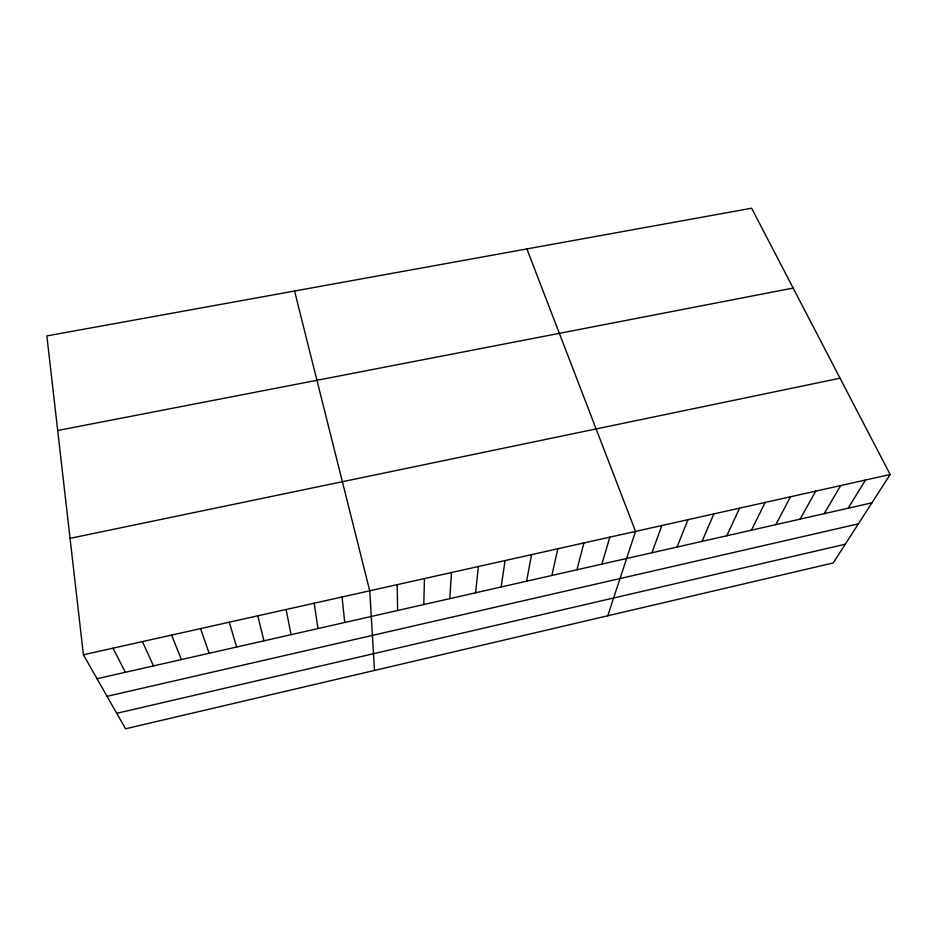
<?xml version="1.0" encoding="UTF-8"?>
<svg xmlns="http://www.w3.org/2000/svg" width="937" height="937" viewBox="0 0 937 937"><rect width="100%" height="100%" fill="white"/><g stroke="black" fill="none" stroke-linecap="round" stroke-linejoin="round"><path stroke-width="1.41" d="M423.782 604.541L424.461 578.574M449.76 598.649L451.529 572.53M475.563 592.793L478.397 566.522M501.178 586.984L505.066 560.56M526.617 581.209L531.537 554.645M551.881 575.47L557.82 548.777M576.958 569.778L583.903 542.945M601.87 564.121L609.811 537.159M607.762 615.773L635.532 531.408L526.875 248.926M651.929 552.76L661.838 525.528M677.053 547.056L687.945 519.695M702.012 541.399L713.877 513.909M726.796 535.765L739.609 508.159M751.404 530.178L765.154 502.443M775.848 524.638L790.512 496.774M800.116 519.133L815.694 491.152M824.209 513.663L840.688 485.565M848.149 508.229L865.507 480.013M890.15 474.509L833.227 562.938L125.535 728.787L83.405 654.787L46.85 335.903L751.615 208.213L890.15 474.509L83.405 654.787M116.727 713.315L845.256 544.233M107.052 696.32L858.397 523.842M97.026 678.716L871.914 502.829M70.052 538.353L840.056 378.208M57.696 430.505L793.159 288.057M113.026 648.17L125.359 672.286M142.424 641.599L153.481 665.902M171.6 635.087L181.403 659.554M200.553 628.61L209.127 653.265M229.284 622.191L236.639 647.022M294.546 291.02L369.74 590.802L374.495 670.447M257.804 615.82L263.953 640.826M286.101 609.495L291.067 634.665M314.188 603.217L317.994 628.551M342.064 596.986L344.734 622.484M397.206 584.665L397.616 610.479"/></g></svg>
